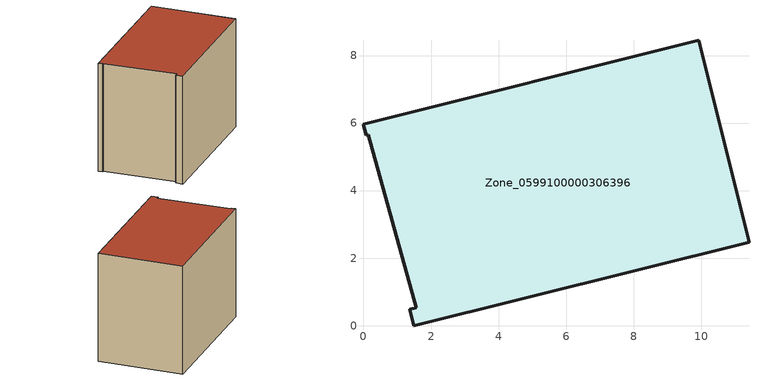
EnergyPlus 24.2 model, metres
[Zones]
Zone_0599100000306396
 floor ground (C_G): 1.56,0.54 0.14,5.66 0.08,5.64 0,5.97 9.92,8.45 11.41,2.47 1.49,0 1.37,0.49 z0
 wall outside (C_F): 1.49,0 11.41,2.47 9.92,8.45 0,5.97 0.08,5.64 0.14,5.66 1.56,0.54 1.37,0.49 1.49,0 z0:8.02
 roof outside (C_R): 0.14,5.66 1.56,0.54 1.37,0.49 1.49,0 11.41,2.47 9.92,8.45 0,5.97 0.08,5.64 z8.02
[BUILDING]
Pand.0599100000306396: North Axis=0; Terrain=City; Loads Convergence Tolerance Value=0.04; Temperature Convergence Tolerance Value=0.4; Solar Distribution=FullExterior; Maximum Number of Warmup Days=25; Minimum Number of Warmup Days=1
[Site:Location]
Rotterdam.The.Hague.AP_ZH_NLD Design_Conditions: Latitude=51.96; Longitude=4.45; Time Zone=1; Elevation=-4.5
[SITE:GROUNDTEMPERATURE:BUILDINGSURFACE]
18, 18, 18, 18, 18, 18, 18, 18, 18, 18, 18, 18
[MATERIAL] Thermal Absorptance=0.9; Solar Absorptance=0.7; Visible Absorptance=0.7
Name | Roughness | Thickness | Conductivity | Density | Specific Heat
G.TI.1965-1974 | MediumSmooth | 0.15 | 0.882353 | 540 | 1210
F.TI.1965-1974 | Rough | 0.3 | 0.697674 | 1920 | 840
R.TI.1965-1974 | MediumRough | 0.2 | 0.232558 | 1500 | 1000
[CONSTRUCTION]
C_G: G.TI.1965-1974
C_F: F.TI.1965-1974
C_R: R.TI.1965-1974
[ZONE]
Zone_0599100000306396: Type=1; Multiplier=1; Ceiling Height=Autocalculate; Volume=Autocalculate; Floor Area=autocalculate; Part of Total Floor Area=Yes
[ZONEINFILTRATION:DESIGNFLOWRATE]
Infil_Zone_0599100000306396: Zone or ZoneList or Space or SpaceList=Zone_0599100000306396; Schedule=AlwaysOn; Design Flow Rate Calculation Method=Flow/Area; Flow Rate per Floor Area=0.003; Constant Term Coefficient=1; Temperature Term Coefficient=0; Velocity Term Coefficient=0; Velocity Squared Term Coefficient=0
[HVACTEMPLATE:ZONE:IDEALLOADSAIRSYSTEM]
Zone_0599100000306396: Maximum Heating Supply Air Temperature=50; Minimum Cooling Supply Air Temperature=13; Maximum Heating Supply Air Humidity Ratio=0.0156; Minimum Cooling Supply Air Humidity Ratio=0.0077; Heating Limit=NoLimit; Cooling Limit=NoLimit; Dehumidification Control Type=ConstantSensibleHeatRatio; Cooling Sensible Heat Ratio=0.7; Dehumidification Setpoint=60; Humidification Control Type=None; Humidification Setpoint=30; Outdoor Air Method=None; Outdoor Air Flow Rate per Person=0.00944; Outdoor Air Flow Rate per Zone Floor Area=0; Outdoor Air Flow Rate per Zone=0; Demand Controlled Ventilation Type=None; Outdoor Air Economizer Type=NoEconomizer; Heat Recovery Type=None; Sensible Heat Recovery Effectiveness=0.7; Latent Heat Recovery Effectiveness=0.65
[ZONECONTROL:THERMOSTAT]
ThermostatControl_Zone_0599100000306396: Zone or ZoneList=Zone_0599100000306396; Control Type Schedule=DualSetpointControlType; Control 1=Thermostat_Zone_0599100000306396; Temperature Difference Between Cutout And Setpoint=0
[THERMOSTATSETPOINT:DUALSETPOINT]
Thermostat_Zone_0599100000306396: Heating Setpoint Temperature Schedule=HeatingSetpoint_Zone_0599100000306396; Cooling Setpoint Temperature Schedule=CoolingSetpoint_Zone_0599100000306396
[SCHEDULE:COMPACT]
HeatingSetpoint_Zone_0599100000306396: Through: 12/31, For: AllDays, Until: 24:00, 21
CoolingSetpoint_Zone_0599100000306396: Through: 12/31, For: AllDays, Until: 24:00, 24
DualSetpointControlType: Through: 12/31, For: AllDays, Until: 24:00, 4
AlwaysOn: Through: 12/31, For: AllDays, Until: 24:00, 1
